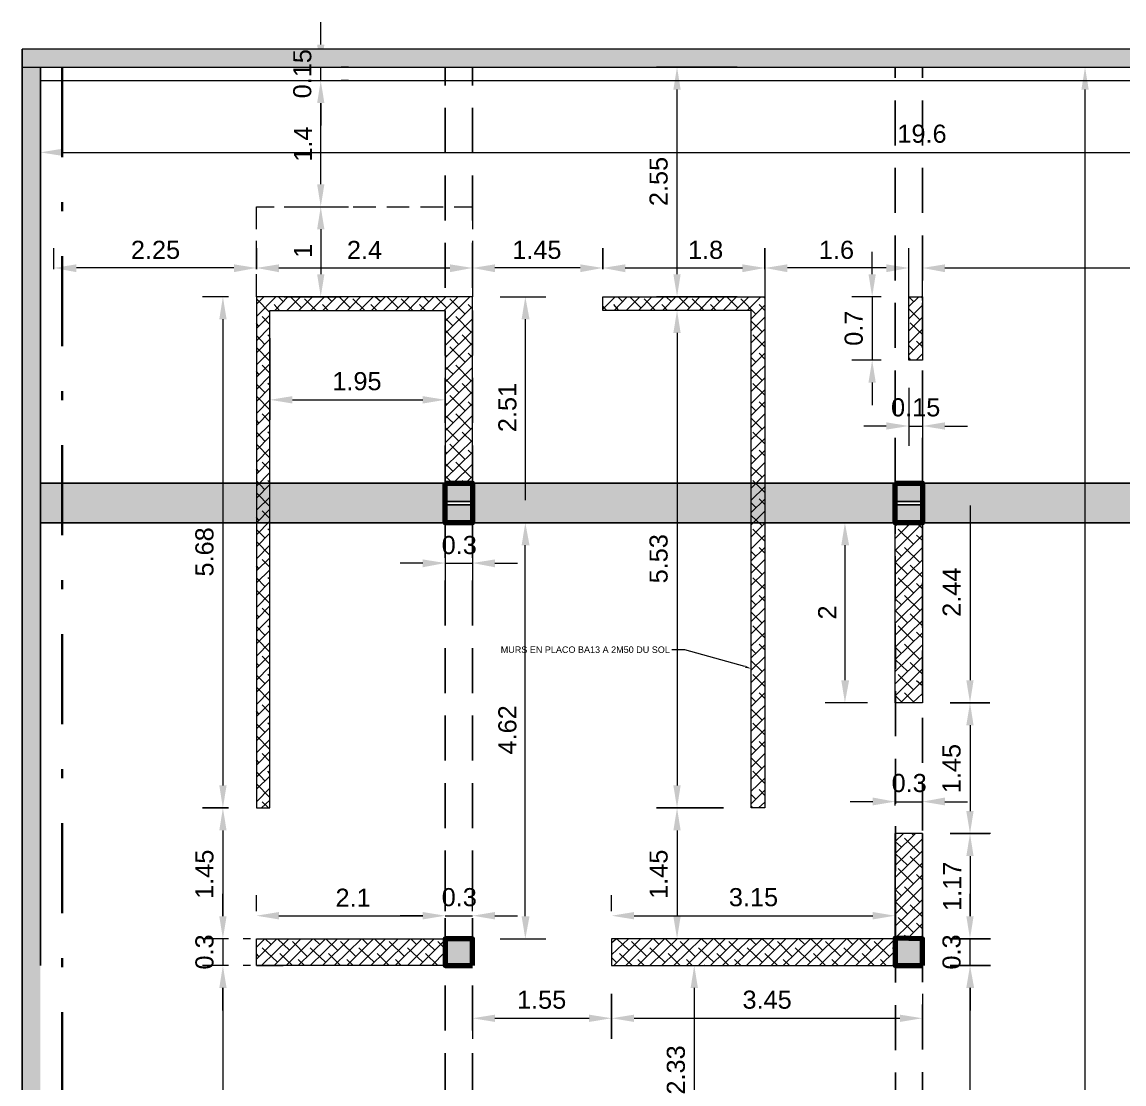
# Model space of a CAD drawing. Header units: metres. Extents: x 9.8 to 52.5, y 3 to 36.6.
# Drawn here: x 9.91 to 22.16, y 24.16 to 35.95 of the extents above; entities that cross this region are included whole.
import ezdxf

# ---------------------------------------------------------------- set-up
doc = ezdxf.new("R2010")
doc.units = ezdxf.units.M
doc.header["$MEASUREMENT"] = 0
doc.linetypes.add('DASHDOTX2', pattern=[2, 1, -0.5, 0, -0.5])
doc.linetypes.add('DASHED', pattern=[0.75, 0.5, -0.25])
doc.layers.add('Layer1', color=210, linetype='DASHDOTX2', lineweight=30)
doc.layers.add('Layer2', color=50, linetype='Continuous', lineweight=80)
for name, color, linetype in [('Layer3', 10, 'DASHED'), ('PDF_A- WALL', 7, 'Continuous'), ('PDF_BETON', 7, 'Continuous'), ('PDF_COTESCONSTRUCTION', 7, 'Continuous'), ('PDF_INTERIORWALL', 7, 'Continuous'), ('PDF_Text', 7, 'Continuous')]:
    doc.layers.add(name, color=color, linetype=linetype)
doc.layers.add('PDF_AA-HATCH', color=7, linetype='Continuous', true_color=0x525252)
doc.styles.add('PDF ArialMT', font='arial.ttf')

msp = doc.modelspace()

# ---------------------------------------------------------------- hatches: boundary and pattern name
h = msp.add_hatch(color=5)
h.dxf.hatch_style = 1
h.paths.add_polyline_path([(14.617, 30.39), (14.617, 30.832), (10.118, 30.832), (10.118, 30.39)])
h = msp.add_hatch(color=5)
h.dxf.hatch_style = 1
h.paths.add_polyline_path([(19.615, 30.39), (19.615, 30.832), (14.919, 30.832), (14.919, 30.39)])
h = msp.add_hatch(color=5)
h.dxf.hatch_style = 1
h.paths.add_polyline_path([(24.614, 30.39), (24.614, 30.832), (19.918, 30.832), (19.918, 30.39)])
at = {"layer": 'PDF_AA-HATCH', "transparency": 33554559}
for points in [[(14.925, 32.901), (14.925, 32.907), (14.919, 32.907), (14.913, 32.901), (14.919, 32.895), (14.925, 32.895)], [(19.621, 30.222), (19.621, 30.227), (19.615, 30.227), (19.61, 30.222), (19.615, 30.216), (19.621, 30.216)], [(19.621, 29.681), (19.621, 29.687), (19.615, 29.687), (19.61, 29.681), (19.615, 29.675), (19.621, 29.675)], [(19.621, 29.14), (19.621, 29.146), (19.615, 29.146), (19.61, 29.14), (19.615, 29.135), (19.621, 29.135)], [(19.621, 28.606), (19.621, 28.611), (19.615, 28.611), (19.61, 28.606), (19.615, 28.6), (19.621, 28.6)], [(19.621, 26.449), (19.621, 26.455), (19.615, 26.455), (19.61, 26.449), (19.615, 26.443), (19.621, 26.443)], [(19.621, 25.909), (19.621, 25.914), (19.615, 25.914), (19.61, 25.909), (19.615, 25.903), (19.621, 25.903)], [(12.652, 25.473), (12.652, 25.478), (12.646, 25.478), (12.64, 25.473), (12.646, 25.467), (12.652, 25.467)], [(13.193, 25.473), (13.193, 25.478), (13.187, 25.478), (13.181, 25.473), (13.187, 25.467), (13.193, 25.467)], [(13.733, 25.473), (13.733, 25.478), (13.727, 25.478), (13.722, 25.473), (13.727, 25.467), (13.733, 25.467)], [(14.268, 25.473), (14.268, 25.478), (14.262, 25.478), (14.256, 25.473), (14.262, 25.467), (14.268, 25.467)], [(16.965, 25.473), (16.965, 25.478), (16.959, 25.478), (16.953, 25.473), (16.959, 25.467), (16.965, 25.467)], [(18.04, 25.473), (18.04, 25.478), (18.034, 25.478), (18.029, 25.473), (18.034, 25.467), (18.04, 25.467)], [(18.581, 25.473), (18.581, 25.478), (18.575, 25.478), (18.569, 25.473), (18.575, 25.467), (18.581, 25.467)], [(19.121, 25.473), (19.121, 25.478), (19.116, 25.478), (19.11, 25.473), (19.116, 25.467), (19.121, 25.467)]]:
    msp.add_hatch(color=256, dxfattribs=at).paths.add_polyline_path(points)

# ---------------------------------------------------------------- linework, layer by layer
for points in [[(19.615, 30.39), (19.615, 31.164)], [(19.918, 30.384), (19.918, 31.043)]]:
    msp.add_lwpolyline(points)
for points in [[(14.617, 30.39), (10.118, 30.39), (10.118, 30.832), (14.617, 30.832)], [(19.615, 30.39), (14.919, 30.39), (14.919, 30.832), (19.615, 30.832)], [(24.614, 30.39), (19.918, 30.39), (19.918, 30.832), (24.614, 30.832)]]:
    msp.add_lwpolyline(points, close=True)
at = {"layer": 'Layer1'}
msp.add_lwpolyline([(10.361, 35.453), (10.361, 6.121)], dxfattribs=at)
at = {"layer": 'Layer2'}
for points in [[(14.617, 30.832), (14.919, 30.832), (14.919, 30.39), (14.617, 30.39), (14.617, 30.832)], [(19.615, 30.832), (19.918, 30.832), (19.918, 30.39), (19.615, 30.39), (19.615, 30.832)], [(14.919, 25.473), (14.919, 25.769), (14.617, 25.769), (14.617, 25.473), (14.919, 25.473)], [(19.918, 25.473), (19.918, 25.769), (19.615, 25.775), (19.615, 25.473), (19.918, 25.473)]]:
    msp.add_lwpolyline(points, dxfattribs=at)
at = {"layer": 'Layer3'}
for points in [[(14.617, 10.499), (14.617, 35.453)], [(14.919, 10.499), (14.919, 35.453)], [(19.517, 11.203), (19.615, 15.94), (19.615, 20.782), (19.621, 25.769), (19.615, 30.832), (19.615, 35.453)], [(19.819, 11.194), (19.918, 15.388), (19.918, 20.788), (19.918, 25.473), (19.918, 30.832), (19.918, 35.453)]]:
    msp.add_lwpolyline(points, dxfattribs=at)
at = {"layer": 'PDF_A- WALL', "lineweight": 5}
msp.add_lwpolyline([(9.914, 35.453), (9.914, 35.65)], dxfattribs=at)
for points in [[(29.915, 35.453), (29.915, 35.65), (9.914, 35.65), (9.914, 35.453)], [(10.118, 35.453), (10.118, 25.473)]]:
    msp.add_lwpolyline(points, close=True, dxfattribs=at)
at = {"layer": 'PDF_AA-HATCH', "lineweight": 18}
for points in [[(12.518, 32.82), (12.6, 32.901)], [(12.518, 32.68), (12.733, 32.901)], [(12.669, 32.727), (12.518, 32.878)], [(12.774, 32.75), (12.716, 32.814)], [(12.722, 32.75), (12.867, 32.901)], [(12.815, 32.849), (12.762, 32.901)], [(12.855, 32.75), (13.007, 32.901)], [(13.018, 32.779), (12.896, 32.901)], [(12.989, 32.75), (13.14, 32.901)], [(13.181, 32.75), (13.053, 32.878)], [(13.123, 32.75), (13.274, 32.901)], [(13.315, 32.75), (13.251, 32.814)], [(13.257, 32.75), (13.408, 32.901)], [(13.355, 32.849), (13.303, 32.901)], [(13.396, 32.75), (13.541, 32.901)], [(13.559, 32.779), (13.437, 32.901)], [(13.53, 32.75), (13.675, 32.901)], [(13.722, 32.75), (13.588, 32.878)], [(13.663, 32.75), (13.815, 32.901)], [(13.855, 32.75), (13.791, 32.814)], [(13.797, 32.75), (13.948, 32.901)], [(13.896, 32.849), (13.838, 32.901)], [(13.931, 32.75), (14.082, 32.901)], [(14.094, 32.779), (13.971, 32.901)], [(14.064, 32.75), (14.216, 32.901)], [(14.256, 32.75), (14.128, 32.878)], [(14.204, 32.75), (14.349, 32.901)], [(14.396, 32.75), (14.332, 32.814)], [(14.338, 32.75), (14.489, 32.901)], [(14.431, 32.849), (14.378, 32.901)], [(14.471, 32.75), (14.622, 32.901)], [(14.634, 32.779), (14.512, 32.901)], [(14.605, 32.75), (14.756, 32.901)], [(14.617, 32.628), (14.89, 32.901)], [(14.838, 32.709), (14.669, 32.878)], [(14.919, 32.767), (14.872, 32.814)], [(16.366, 32.895), (16.372, 32.901)], [(16.366, 32.762), (16.506, 32.901)], [(16.546, 32.75), (16.488, 32.814)], [(16.494, 32.75), (16.639, 32.901)], [(16.587, 32.849), (16.535, 32.901)], [(16.628, 32.75), (16.779, 32.901)], [(16.791, 32.779), (16.669, 32.901)], [(16.762, 32.75), (16.913, 32.901)], [(16.953, 32.75), (16.825, 32.878)], [(16.895, 32.75), (17.046, 32.901)], [(17.087, 32.75), (17.023, 32.814)], [(17.029, 32.75), (17.18, 32.901)], [(17.128, 32.849), (17.07, 32.901)], [(17.163, 32.75), (17.314, 32.901)], [(17.331, 32.779), (17.209, 32.901)], [(17.302, 32.75), (17.447, 32.901)], [(17.494, 32.75), (17.36, 32.878)], [(17.436, 32.75), (17.587, 32.901)], [(17.628, 32.75), (17.564, 32.814)], [(17.569, 32.75), (17.721, 32.901)], [(17.662, 32.849), (17.61, 32.901)], [(17.703, 32.75), (17.854, 32.901)], [(17.866, 32.779), (17.744, 32.901)], [(17.837, 32.75), (17.988, 32.901)], [(18.069, 32.709), (17.901, 32.878)], [(17.971, 32.75), (18.122, 32.901)], [(18.168, 32.75), (18.104, 32.814)], [(18.168, 32.884), (18.151, 32.901)], [(19.767, 32.791), (19.877, 32.901)], [(19.819, 32.849), (19.767, 32.901)], [(19.918, 32.884), (19.9, 32.901)], [(12.518, 32.547), (12.669, 32.698)], [(14.617, 32.494), (14.919, 32.791)], [(16.413, 32.75), (16.366, 32.796)], [(18.017, 32.657), (18.168, 32.808)], [(19.767, 32.657), (19.918, 32.808)], [(19.889, 32.645), (19.767, 32.767)], [(12.547, 32.576), (12.518, 32.605)], [(12.669, 32.593), (12.582, 32.68)], [(14.704, 32.576), (14.617, 32.663)], [(14.617, 32.361), (14.919, 32.657)], [(14.902, 32.512), (14.733, 32.68)], [(18.017, 32.523), (18.168, 32.674)], [(18.139, 32.512), (18.017, 32.628)], [(19.767, 32.523), (19.918, 32.674)], [(19.918, 32.483), (19.784, 32.61)], [(12.518, 32.413), (12.669, 32.564)], [(12.611, 32.372), (12.518, 32.471)], [(12.669, 32.454), (12.646, 32.477)], [(14.768, 32.372), (14.617, 32.529)], [(14.617, 32.221), (14.919, 32.523)], [(14.919, 32.361), (14.803, 32.477)], [(18.017, 32.39), (18.168, 32.541)], [(18.168, 32.343), (18.034, 32.477)], [(19.767, 32.39), (19.918, 32.541)], [(12.518, 32.279), (12.669, 32.43)], [(12.669, 32.186), (12.518, 32.337)], [(14.617, 32.087), (14.919, 32.39)], [(14.838, 32.175), (14.669, 32.343)], [(18.017, 32.256), (18.168, 32.407)], [(19.767, 32.256), (19.918, 32.407)], [(19.819, 32.308), (19.767, 32.361)], [(19.918, 32.343), (19.854, 32.407)], [(12.518, 32.145), (12.669, 32.291)], [(14.617, 31.954), (14.919, 32.256)], [(14.634, 32.238), (14.617, 32.256)], [(14.919, 32.227), (14.872, 32.273)], [(18.017, 32.122), (18.168, 32.273)], [(18.069, 32.175), (18.017, 32.227)], [(18.168, 32.209), (18.104, 32.273)], [(19.79, 32.198), (19.767, 32.227)], [(19.848, 32.198), (19.918, 32.268)], [(12.518, 32.006), (12.669, 32.157)], [(12.669, 32.052), (12.582, 32.14)], [(14.704, 32.041), (14.617, 32.122)], [(14.617, 31.82), (14.919, 32.116)], [(14.902, 31.971), (14.733, 32.14)], [(18.017, 31.989), (18.168, 32.134)], [(18.139, 31.971), (18.017, 32.093)], [(12.547, 32.041), (12.518, 32.07)], [(12.518, 31.872), (12.669, 32.023)], [(14.768, 31.837), (14.617, 31.989)], [(14.617, 31.686), (14.919, 31.983)], [(18.017, 31.849), (18.168, 32)], [(12.611, 31.837), (12.518, 31.93)], [(12.518, 31.739), (12.669, 31.89)], [(12.669, 31.919), (12.646, 31.936)], [(14.617, 31.547), (14.919, 31.849)], [(14.919, 31.82), (14.803, 31.936)], [(18.017, 31.715), (18.168, 31.866)], [(18.168, 31.808), (18.034, 31.936)], [(12.669, 31.646), (12.518, 31.797)], [(12.518, 31.605), (12.669, 31.756)], [(14.634, 31.704), (14.617, 31.721)], [(14.617, 31.413), (14.919, 31.715)], [(14.838, 31.634), (14.669, 31.803)], [(14.919, 31.686), (14.872, 31.733)], [(18.017, 31.582), (18.168, 31.733)], [(18.168, 31.669), (18.104, 31.733)], [(12.518, 31.471), (12.669, 31.622)], [(12.669, 31.512), (12.582, 31.599)], [(14.902, 31.431), (14.733, 31.599)], [(18.069, 31.634), (18.017, 31.686)], [(18.017, 31.448), (18.168, 31.599)], [(12.547, 31.5), (12.518, 31.529)], [(12.518, 31.338), (12.669, 31.483)], [(14.617, 31.279), (14.919, 31.582)], [(14.704, 31.5), (14.617, 31.582)], [(18.139, 31.431), (18.017, 31.553)], [(12.611, 31.297), (12.518, 31.396)], [(12.518, 31.198), (12.669, 31.349)], [(12.669, 31.378), (12.646, 31.396)], [(14.617, 31.146), (14.919, 31.448)], [(14.768, 31.297), (14.617, 31.448)], [(14.919, 31.285), (14.803, 31.396)], [(18.017, 31.314), (18.168, 31.46)], [(18.168, 31.268), (18.034, 31.396)], [(12.669, 31.111), (12.518, 31.262)], [(14.617, 31.012), (14.919, 31.308)], [(14.838, 31.093), (14.669, 31.262)], [(18.017, 31.181), (18.168, 31.326)], [(12.518, 31.064), (12.669, 31.215)], [(14.634, 31.163), (14.617, 31.181)], [(14.617, 30.878), (14.919, 31.175)], [(14.919, 31.152), (14.872, 31.198)], [(18.017, 31.041), (18.168, 31.192)], [(18.069, 31.093), (18.017, 31.146)], [(18.168, 31.134), (18.104, 31.198)], [(12.518, 30.931), (12.669, 31.082)], [(12.547, 30.96), (12.518, 30.989)], [(12.669, 30.977), (12.582, 31.064)], [(14.704, 30.96), (14.617, 31.047)], [(14.704, 30.832), (14.919, 31.041)], [(14.902, 30.896), (14.733, 31.064)], [(18.017, 30.907), (18.168, 31.059)], [(18.139, 30.896), (18.017, 31.012)], [(12.518, 30.797), (12.669, 30.948)], [(12.611, 30.756), (12.518, 30.855)], [(12.669, 30.838), (12.646, 30.861)], [(14.698, 30.832), (14.617, 30.913)], [(14.832, 30.832), (14.803, 30.861)], [(14.843, 30.832), (14.919, 30.907)], [(18.017, 30.774), (18.168, 30.925)], [(18.168, 30.727), (18.034, 30.861)], [(12.518, 30.663), (12.669, 30.814)], [(18.017, 30.64), (18.168, 30.791)], [(12.669, 30.57), (12.518, 30.721)], [(12.518, 30.53), (12.669, 30.675)], [(18.017, 30.506), (18.168, 30.652)], [(18.069, 30.559), (18.017, 30.611)], [(18.168, 30.594), (18.104, 30.657)], [(12.518, 30.39), (12.669, 30.541)], [(12.669, 30.437), (12.582, 30.524)], [(18.017, 30.367), (18.168, 30.518)], [(12.547, 30.419), (12.518, 30.448)], [(12.518, 30.256), (12.669, 30.408)], [(18.139, 30.355), (18.017, 30.471)], [(18.017, 30.233), (18.168, 30.384)], [(19.615, 30.355), (19.656, 30.39)], [(19.615, 30.216), (19.79, 30.39)], [(19.615, 30.082), (19.918, 30.384)], [(19.755, 30.355), (19.714, 30.39)], [(19.918, 30.326), (19.854, 30.39)], [(12.611, 30.222), (12.518, 30.315)], [(12.518, 30.123), (12.669, 30.274)], [(12.669, 30.303), (12.646, 30.32)], [(18.017, 30.099), (18.168, 30.251)], [(18.168, 30.187), (18.034, 30.32)], [(19.615, 29.948), (19.918, 30.251)], [(19.819, 30.152), (19.65, 30.32)], [(19.918, 30.192), (19.854, 30.251)], [(12.669, 30.03), (12.518, 30.181)], [(12.518, 29.989), (12.669, 30.14)], [(12.518, 29.855), (12.669, 30.001)], [(18.017, 29.966), (18.168, 30.117)], [(18.069, 30.018), (18.017, 30.07)], [(18.168, 30.053), (18.104, 30.117)], [(19.615, 29.815), (19.918, 30.117)], [(19.685, 30.018), (19.615, 30.088)], [(19.889, 29.948), (19.72, 30.117)], [(12.547, 29.884), (12.518, 29.913)], [(12.669, 29.896), (12.582, 29.983)], [(18.017, 29.832), (18.168, 29.983)], [(18.139, 29.815), (18.017, 29.937)], [(19.615, 29.681), (19.918, 29.977)], [(19.755, 29.815), (19.615, 29.954)], [(19.918, 29.786), (19.784, 29.919)], [(12.518, 29.722), (12.669, 29.867)], [(12.611, 29.681), (12.518, 29.78)], [(12.669, 29.762), (12.646, 29.78)], [(18.017, 29.698), (18.168, 29.844)], [(18.168, 29.652), (18.034, 29.78)], [(19.685, 29.478), (19.615, 29.547), (19.918, 29.844)], [(19.819, 29.611), (19.65, 29.78)], [(12.518, 29.582), (12.669, 29.733)], [(12.669, 29.495), (12.518, 29.64)], [(18.017, 29.559), (18.168, 29.71)], [(19.615, 29.408), (19.918, 29.71)], [(19.918, 29.652), (19.854, 29.716)], [(12.518, 29.448), (12.669, 29.6)], [(18.017, 29.425), (18.168, 29.576)], [(18.069, 29.478), (18.017, 29.53)], [(18.168, 29.518), (18.104, 29.582)], [(19.615, 29.274), (19.918, 29.576)], [(19.889, 29.414), (19.72, 29.582)], [(12.518, 29.315), (12.669, 29.466)], [(12.669, 29.355), (12.582, 29.443)], [(18.017, 29.292), (18.168, 29.443)], [(18.139, 29.274), (18.017, 29.396)], [(19.615, 29.14), (19.918, 29.443)], [(19.755, 29.274), (19.615, 29.414)], [(12.547, 29.344), (12.518, 29.373)], [(12.518, 29.181), (12.669, 29.332)], [(18.017, 29.158), (18.168, 29.309)], [(19.685, 28.937), (19.615, 29.007), (19.918, 29.303)], [(19.918, 29.245), (19.784, 29.379)], [(12.611, 29.14), (12.518, 29.239)], [(12.518, 29.047), (12.669, 29.193)], [(12.669, 29.222), (12.646, 29.245)], [(18.017, 29.024), (18.168, 29.169)], [(18.168, 29.111), (18.034, 29.245)], [(19.755, 28.739), (19.615, 28.873), (19.918, 29.169)], [(19.819, 29.076), (19.65, 29.245)], [(19.918, 29.111), (19.854, 29.175)], [(12.669, 28.954), (12.518, 29.105)], [(12.518, 28.908), (12.669, 29.059)], [(18.017, 28.89), (18.168, 29.036)], [(18.168, 28.978), (18.104, 29.042)], [(19.615, 28.739), (19.918, 29.036)], [(19.889, 28.873), (19.72, 29.042)], [(12.518, 28.774), (12.669, 28.925)], [(12.669, 28.821), (12.582, 28.908)], [(18.069, 28.937), (18.017, 28.989)], [(18.017, 28.751), (18.168, 28.902)], [(19.615, 28.6), (19.918, 28.902)], [(12.547, 28.803), (12.518, 28.832)], [(12.518, 28.64), (12.669, 28.792)], [(18.139, 28.739), (18.017, 28.856)], [(19.918, 28.71), (19.784, 28.838)], [(12.611, 28.606), (12.518, 28.699)], [(12.518, 28.507), (12.669, 28.658)], [(12.669, 28.687), (12.646, 28.704)], [(18.017, 28.617), (18.168, 28.768)], [(18.168, 28.571), (18.034, 28.704)], [(19.615, 28.466), (19.918, 28.768)], [(19.819, 28.536), (19.65, 28.704)], [(12.669, 28.414), (12.518, 28.565)], [(18.017, 28.484), (18.168, 28.635)], [(19.674, 28.391), (19.918, 28.635)], [(19.918, 28.577), (19.854, 28.635)], [(12.518, 28.373), (12.669, 28.524)], [(18.017, 28.35), (18.168, 28.501)], [(18.069, 28.402), (18.017, 28.454)], [(18.168, 28.437), (18.104, 28.501)], [(19.685, 28.402), (19.615, 28.472)], [(19.831, 28.391), (19.72, 28.501)], [(19.807, 28.391), (19.918, 28.495)], [(12.518, 28.239), (12.669, 28.385)], [(12.547, 28.268), (12.518, 28.298)], [(12.669, 28.28), (12.582, 28.367)], [(18.017, 28.216), (18.168, 28.361)], [(18.139, 28.199), (18.017, 28.321)], [(12.518, 28.1), (12.669, 28.251)], [(12.669, 28.146), (12.646, 28.164)], [(18.017, 28.077), (18.168, 28.228)], [(18.168, 28.036), (18.034, 28.164)], [(12.611, 28.065), (12.518, 28.158)], [(12.518, 27.966), (12.669, 28.117)], [(18.017, 27.943), (18.168, 28.094)], [(12.669, 27.873), (12.518, 28.024)], [(12.518, 27.833), (12.669, 27.984)], [(18.017, 27.809), (18.168, 27.96)], [(18.168, 27.896), (18.104, 27.96)], [(12.518, 27.699), (12.669, 27.85)], [(12.669, 27.74), (12.582, 27.827)], [(18.069, 27.862), (18.017, 27.914)], [(18.017, 27.676), (18.168, 27.827)], [(12.547, 27.728), (12.518, 27.757)], [(12.518, 27.565), (12.669, 27.71)], [(18.139, 27.658), (18.017, 27.78)], [(18.017, 27.542), (18.168, 27.693)], [(12.611, 27.524), (12.518, 27.623)], [(12.518, 27.431), (12.669, 27.577)], [(12.669, 27.606), (12.646, 27.629)], [(18.017, 27.408), (18.168, 27.554)], [(18.168, 27.495), (18.034, 27.629)], [(12.669, 27.338), (12.518, 27.49)], [(12.518, 27.292), (12.669, 27.443)], [(18.168, 27.362), (18.104, 27.426)], [(12.576, 27.222), (12.669, 27.309)], [(18.017, 27.269), (18.168, 27.42)], [(18.069, 27.321), (18.017, 27.373)], [(12.652, 27.222), (12.582, 27.292)], [(18.04, 27.222), (18.017, 27.24)], [(18.098, 27.222), (18.168, 27.286)], [(19.685, 26.786), (19.615, 26.85), (19.708, 26.937)], [(19.755, 26.583), (19.615, 26.717), (19.842, 26.937)], [(19.819, 26.92), (19.801, 26.937)], [(19.615, 26.583), (19.918, 26.879)], [(19.889, 26.717), (19.72, 26.885)], [(19.615, 26.449), (19.918, 26.746)], [(19.615, 26.31), (19.918, 26.612)], [(19.918, 26.554), (19.784, 26.682)], [(19.615, 26.176), (19.918, 26.478)], [(19.819, 26.379), (19.65, 26.548)], [(19.918, 26.42), (19.854, 26.484)], [(19.615, 26.042), (19.918, 26.345)], [(19.889, 26.176), (19.72, 26.345)], [(19.685, 26.246), (19.615, 26.315)], [(19.615, 25.909), (19.918, 26.205)], [(19.755, 26.042), (19.615, 26.182)], [(19.918, 26.013), (19.784, 26.147)], [(19.621, 25.769), (19.615, 25.775), (19.918, 26.071)], [(19.819, 25.839), (19.65, 26.007)], [(19.749, 25.769), (19.918, 25.938)], [(19.918, 25.88), (19.854, 25.943)], [(12.518, 25.676), (12.611, 25.769)], [(12.518, 25.542), (12.745, 25.769)], [(12.576, 25.473), (12.879, 25.769)], [(12.681, 25.705), (12.617, 25.769)], [(12.716, 25.473), (13.012, 25.769)], [(12.885, 25.641), (12.751, 25.769)], [(12.85, 25.473), (13.146, 25.769)], [(13.082, 25.571), (12.919, 25.74)], [(12.983, 25.473), (13.286, 25.769)], [(13.117, 25.473), (13.419, 25.769)], [(13.222, 25.705), (13.158, 25.769)], [(13.251, 25.473), (13.553, 25.769)], [(13.419, 25.641), (13.291, 25.769)], [(13.384, 25.473), (13.687, 25.769)], [(13.623, 25.571), (13.454, 25.74)], [(13.524, 25.473), (13.82, 25.769)], [(13.658, 25.473), (13.954, 25.769)], [(13.756, 25.705), (13.692, 25.769)], [(13.791, 25.473), (14.094, 25.769)], [(13.96, 25.641), (13.832, 25.769)], [(13.925, 25.473), (14.227, 25.769)], [(14.163, 25.571), (13.995, 25.74)], [(14.059, 25.473), (14.361, 25.769)], [(14.198, 25.473), (14.495, 25.769)], [(14.297, 25.705), (14.233, 25.769)], [(14.332, 25.473), (14.617, 25.757)], [(14.5, 25.641), (14.367, 25.769)], [(14.617, 25.659), (14.535, 25.74)], [(16.465, 25.723), (16.517, 25.769)], [(16.465, 25.589), (16.651, 25.769)], [(16.488, 25.473), (16.785, 25.769)], [(16.657, 25.641), (16.523, 25.769)], [(16.622, 25.473), (16.918, 25.769)], [(16.855, 25.571), (16.686, 25.74)], [(16.756, 25.473), (17.052, 25.769)], [(16.889, 25.473), (17.192, 25.769)], [(16.994, 25.705), (16.93, 25.769)], [(17.023, 25.473), (17.325, 25.769)], [(17.192, 25.641), (17.064, 25.769)], [(17.157, 25.473), (17.459, 25.769)], [(17.395, 25.571), (17.227, 25.74)], [(17.296, 25.473), (17.593, 25.769)], [(17.43, 25.473), (17.726, 25.769)], [(17.529, 25.705), (17.465, 25.769)], [(17.564, 25.473), (17.866, 25.769)], [(17.732, 25.641), (17.604, 25.769)], [(17.697, 25.473), (18, 25.769)], [(17.936, 25.571), (17.767, 25.74)], [(17.831, 25.473), (18.133, 25.769)], [(17.965, 25.473), (18.267, 25.769)], [(18.069, 25.705), (18.005, 25.769)], [(18.104, 25.473), (18.401, 25.769)], [(18.273, 25.641), (18.139, 25.769)], [(18.238, 25.473), (18.534, 25.769)], [(18.47, 25.571), (18.308, 25.74)], [(18.372, 25.473), (18.674, 25.769)], [(18.505, 25.473), (18.808, 25.769)], [(18.61, 25.705), (18.546, 25.769)], [(18.639, 25.473), (18.941, 25.769)], [(18.808, 25.641), (18.68, 25.769)], [(18.773, 25.473), (19.075, 25.769)], [(19.011, 25.571), (18.842, 25.74)], [(18.912, 25.473), (19.209, 25.769)], [(19.046, 25.473), (19.342, 25.769)], [(19.145, 25.705), (19.081, 25.769)], [(19.18, 25.473), (19.482, 25.769)], [(19.348, 25.641), (19.22, 25.769)], [(19.313, 25.473), (19.615, 25.769)], [(19.552, 25.571), (19.383, 25.74)], [(19.755, 25.769), (19.72, 25.81)], [(19.883, 25.769), (19.918, 25.804)], [(12.547, 25.571), (12.518, 25.601)], [(12.751, 25.508), (12.582, 25.67)], [(12.919, 25.473), (12.78, 25.606)], [(13.286, 25.508), (13.117, 25.67)], [(13.454, 25.473), (13.32, 25.606)], [(13.826, 25.508), (13.658, 25.67)], [(13.995, 25.473), (13.861, 25.606)], [(14.367, 25.508), (14.198, 25.67)], [(14.535, 25.473), (14.396, 25.606)], [(14.466, 25.473), (14.617, 25.624)], [(16.692, 25.473), (16.552, 25.606)], [(17.058, 25.508), (16.889, 25.67)], [(17.227, 25.473), (17.093, 25.606)], [(17.599, 25.508), (17.43, 25.67)], [(17.767, 25.473), (17.633, 25.606)], [(18.139, 25.508), (17.971, 25.67)], [(18.308, 25.473), (18.168, 25.606)], [(18.674, 25.508), (18.505, 25.67)], [(18.842, 25.473), (18.709, 25.606)], [(19.214, 25.508), (19.046, 25.67)], [(19.383, 25.473), (19.249, 25.606)], [(19.447, 25.473), (19.615, 25.635)], [(19.615, 25.641), (19.586, 25.67)], [(13.053, 25.473), (12.983, 25.537)], [(13.594, 25.473), (13.524, 25.537)], [(14.128, 25.473), (14.064, 25.537)], [(14.617, 25.519), (14.599, 25.537)], [(14.599, 25.473), (14.617, 25.49)], [(16.517, 25.508), (16.465, 25.56)], [(16.825, 25.473), (16.756, 25.537)], [(17.36, 25.473), (17.296, 25.537)], [(17.5, 25.473), (17.494, 25.473)], [(17.901, 25.473), (17.831, 25.537)], [(18.441, 25.473), (18.372, 25.537)], [(18.982, 25.473), (18.912, 25.537)], [(19.517, 25.473), (19.453, 25.537)], [(19.586, 25.473), (19.615, 25.502)]]:
    msp.add_lwpolyline(points, dxfattribs=at)
at = {"layer": 'PDF_BETON', "lineweight": 25}
for points in [[(14.617, 30.628), (14.617, 30.832), (14.919, 30.832), (14.919, 30.628)], [(19.615, 30.628), (19.615, 30.832), (19.918, 30.832), (19.918, 30.628)], [(14.617, 30.39), (14.617, 30.588), (14.919, 30.588), (14.919, 30.39)], [(19.615, 30.39), (19.615, 30.588), (19.918, 30.588), (19.918, 30.39)], [(14.617, 25.473), (14.617, 25.769), (14.919, 25.769), (14.919, 25.473)], [(19.615, 25.473), (19.615, 25.769), (19.918, 25.769), (19.918, 25.473)]]:
    msp.add_lwpolyline(points, close=True, dxfattribs=at)
at = {"layer": 'PDF_BETON', "transparency": 33554559}
for points in [[(14.617, 30.832), (14.617, 30.628), (14.919, 30.832)], [(14.617, 30.628), (14.919, 30.832), (14.919, 30.628)], [(19.615, 30.832), (19.615, 30.628), (19.918, 30.832)], [(19.615, 30.628), (19.918, 30.832), (19.918, 30.628)], [(14.617, 30.588), (14.617, 30.39), (14.919, 30.588)], [(14.617, 30.39), (14.919, 30.588), (14.919, 30.39)], [(19.615, 30.588), (19.615, 30.39), (19.918, 30.588)], [(19.615, 30.39), (19.918, 30.588), (19.918, 30.39)], [(14.617, 25.769), (14.617, 25.473), (14.919, 25.769)], [(14.617, 25.473), (14.919, 25.769), (14.919, 25.473)], [(19.615, 25.769), (19.615, 25.473), (19.918, 25.769)], [(19.615, 25.473), (19.918, 25.769), (19.918, 25.473)]]:
    msp.add_solid(points, dxfattribs=at)
at = {"layer": 'PDF_COTESCONSTRUCTION', "lineweight": 5}
for points in [[(13.233, 35.703), (13.233, 35.953)], [(13.233, 35.302), (13.233, 35.453)], [(13.541, 35.453), (13.46, 35.453)], [(17.86, 35.453), (16.965, 35.453)], [(20.575, 35.453), (21.952, 35.453)], [(10.118, 35.139), (10.118, 34.279)], [(17.192, 33.151), (17.192, 35.203)], [(21.725, 6.099), (21.725, 35.203)], [(13.233, 34.151), (13.233, 35.052), (13.233, 34.802)], [(10.368, 34.505), (29.468, 34.505)], [(12.826, 33.901), (13.46, 33.901), (13.541, 33.901)], [(13.233, 33.651), (13.233, 33.151)], [(10.269, 33.209), (10.269, 33.442)], [(18.168, 33.209), (18.168, 33.442), (18.168, 32.86)], [(19.767, 32.86), (19.767, 33.442)], [(19.918, 32.86), (19.918, 33.442)], [(19.36, 33.151), (19.36, 33.401)], [(12.268, 33.221), (10.519, 33.221)], [(12.768, 33.221), (14.669, 33.221)], [(16.116, 33.221), (15.169, 33.221)], [(16.616, 33.221), (17.918, 33.221)], [(19.517, 33.221), (18.418, 33.221)], [(20.168, 33.221), (29.392, 33.221)], [(12.21, 32.901), (11.92, 32.901)], [(12.826, 32.901), (13.46, 32.901)], [(15.227, 32.901), (15.733, 32.901)], [(17.86, 32.901), (16.965, 32.901)], [(19.459, 32.901), (19.133, 32.901)], [(19.36, 32.901), (19.36, 32.198)], [(17.709, 32.75), (16.965, 32.75)], [(12.146, 32.651), (12.146, 27.472)], [(15.506, 32.651), (15.506, 30.64)], [(17.192, 32.5), (17.192, 27.472)], [(12.669, 32.442), (12.669, 31.535)], [(14.617, 32.442), (14.617, 31.535)], [(19.459, 32.198), (19.133, 32.198)], [(19.36, 31.948), (19.36, 31.698)], [(19.767, 31.89), (19.767, 31.245)], [(19.918, 31.89), (19.918, 31.245)], [(12.919, 31.756), (14.367, 31.756)], [(19.517, 31.465), (19.267, 31.465)], [(19.767, 31.465), (19.918, 31.465)], [(20.168, 31.465), (20.418, 31.465)], [(20.226, 30.832), (20.668, 30.832)], [(20.447, 30.582), (20.447, 28.64)], [(19.307, 30.39), (18.837, 30.39)], [(15.506, 26.019), (15.506, 30.14)], [(19.057, 30.14), (19.057, 28.64)], [(14.617, 30.082), (14.617, 29.716)], [(14.919, 30.082), (14.919, 29.716)], [(14.367, 29.943), (14.117, 29.943)], [(14.617, 29.943), (14.919, 29.943)], [(15.169, 29.943), (15.419, 29.943)], [(19.307, 28.391), (18.837, 28.391)], [(20.447, 28.141), (20.447, 27.187)], [(19.615, 27.251), (19.615, 27.519)], [(19.918, 27.251), (19.918, 27.519)], [(19.366, 27.292), (19.116, 27.292)], [(19.615, 27.292), (19.918, 27.292)], [(20.168, 27.292), (20.418, 27.292)], [(12.146, 26.972), (12.146, 26.019), (12.146, 26.269)], [(17.192, 26.972), (17.192, 26.019)], [(20.673, 26.937), (20.226, 26.937), (20.668, 26.937)], [(20.447, 26.687), (20.447, 26.019), (20.447, 26.269)], [(12.518, 26.077), (12.518, 26.252)], [(14.919, 26.077), (14.919, 26.252)], [(16.465, 26.077), (16.465, 26.252)], [(19.615, 26.077), (19.615, 26.252)], [(12.768, 26.025), (14.367, 26.025), (14.117, 26.025)], [(14.617, 26.025), (14.919, 26.025)], [(15.169, 26.025), (15.419, 26.025)], [(16.715, 26.025), (19.366, 26.025)], [(12.21, 25.769), (11.92, 25.769)], [(12.146, 25.769), (12.146, 25.473)], [(12.454, 25.769), (12.373, 25.769)], [(15.227, 25.769), (15.733, 25.769)], [(17.709, 25.769), (16.965, 25.769)], [(20.447, 25.473), (20.447, 25.769)], [(12.21, 25.473), (11.92, 25.473)], [(12.454, 25.473), (12.373, 25.473)], [(17.227, 25.473), (17.61, 25.473)], [(12.146, 24.973), (12.146, 25.223), (12.146, 20.892), (12.146, 21.142)], [(17.383, 25.223), (17.383, 23.392), (17.383, 23.642)], [(20.447, 21.439), (20.447, 25.223), (20.447, 24.973)], [(14.919, 25.159), (14.919, 24.659)], [(19.918, 25.159), (19.918, 24.659)], [(15.169, 24.886), (16.215, 24.886)], [(16.715, 24.886), (19.668, 24.886)]]:
    msp.add_lwpolyline(points, dxfattribs=at)
for points in [[(13.46, 35.302), (13.541, 35.302)], [(12.518, 33.442), (12.518, 33.209)], [(14.919, 33.442), (14.919, 33.209)], [(16.366, 33.442), (16.366, 33.209)], [(15.733, 30.39), (15.227, 30.39)], [(20.668, 28.391), (20.226, 28.391)], [(11.92, 27.222), (12.21, 27.222)], [(16.965, 27.222), (17.709, 27.222)], [(14.617, 26.252), (14.617, 26.077)], [(20.673, 25.769), (20.226, 25.769)], [(20.673, 25.473), (20.226, 25.473)], [(16.465, 24.659), (16.465, 25.159)]]:
    msp.add_lwpolyline(points, close=True, dxfattribs=at)
at = {"layer": 'PDF_COTESCONSTRUCTION', "transparency": 33554559}
for points in [[(13.193, 35.703), (13.274, 35.703), (13.233, 35.453)], [(17.151, 35.203), (17.232, 35.203), (17.192, 35.453)], [(21.685, 35.203), (21.766, 35.203), (21.725, 35.453)], [(13.193, 35.052), (13.274, 35.052), (13.233, 35.302)], [(13.193, 35.052), (13.274, 35.052), (13.233, 35.302)], [(10.368, 34.546), (10.368, 34.465), (10.118, 34.505)], [(13.193, 34.151), (13.274, 34.151), (13.233, 33.901)], [(13.193, 33.651), (13.274, 33.651), (13.233, 33.901)], [(10.519, 33.261), (10.519, 33.174), (10.269, 33.221)], [(12.268, 33.261), (12.268, 33.174), (12.518, 33.221)], [(12.768, 33.261), (12.768, 33.174), (12.518, 33.221)], [(14.669, 33.261), (14.669, 33.174), (14.919, 33.221)], [(15.169, 33.261), (15.169, 33.174), (14.919, 33.221)], [(16.116, 33.261), (16.116, 33.174), (16.366, 33.221)], [(16.616, 33.261), (16.616, 33.174), (16.366, 33.221)], [(17.918, 33.261), (17.918, 33.174), (18.168, 33.221)], [(18.418, 33.261), (18.418, 33.174), (18.168, 33.221)], [(19.517, 33.261), (19.517, 33.174), (19.767, 33.221)], [(20.168, 33.261), (20.168, 33.174), (19.918, 33.221)], [(13.193, 33.151), (13.274, 33.151), (13.233, 32.901)], [(17.151, 33.151), (17.232, 33.151), (17.192, 32.901)], [(19.319, 33.151), (19.4, 33.151), (19.36, 32.901)], [(12.106, 32.651), (12.187, 32.651), (12.146, 32.901)], [(15.465, 32.651), (15.553, 32.651), (15.506, 32.901)], [(17.151, 32.5), (17.232, 32.5), (17.192, 32.75)], [(19.319, 31.948), (19.4, 31.948), (19.36, 32.198)], [(12.919, 31.797), (12.919, 31.715), (12.669, 31.756)], [(14.367, 31.797), (14.367, 31.715), (14.617, 31.756)], [(19.517, 31.506), (19.517, 31.425), (19.767, 31.465)], [(20.168, 31.506), (20.168, 31.425), (19.918, 31.465)], [(20.406, 30.582), (20.487, 30.582), (20.447, 30.832)], [(15.465, 30.64), (15.553, 30.64), (15.506, 30.39)], [(15.465, 30.14), (15.553, 30.14), (15.506, 30.39)], [(19.017, 30.14), (19.104, 30.14), (19.057, 30.39)], [(14.367, 29.983), (14.367, 29.896), (14.617, 29.943)], [(15.169, 29.983), (15.169, 29.896), (14.919, 29.943)], [(19.017, 28.64), (19.104, 28.64), (19.057, 28.391)], [(20.406, 28.64), (20.487, 28.64), (20.447, 28.391)], [(20.406, 28.141), (20.487, 28.141), (20.447, 28.391)], [(12.106, 27.472), (12.187, 27.472), (12.146, 27.222)], [(17.151, 27.472), (17.232, 27.472), (17.192, 27.222)], [(19.366, 27.338), (19.366, 27.251), (19.615, 27.292)], [(20.168, 27.338), (20.168, 27.251), (19.918, 27.292)], [(12.106, 26.972), (12.187, 26.972), (12.146, 27.222)], [(17.151, 26.972), (17.232, 26.972), (17.192, 27.222)], [(20.406, 27.187), (20.487, 27.187), (20.447, 26.937)], [(20.406, 26.687), (20.487, 26.687), (20.447, 26.937)], [(12.106, 26.019), (12.187, 26.019), (12.146, 25.769)], [(12.106, 26.019), (12.187, 26.019), (12.146, 25.769)], [(12.768, 26.066), (12.768, 25.984), (12.518, 26.025)], [(14.367, 26.066), (14.367, 25.984), (14.617, 26.025)], [(14.367, 26.066), (14.367, 25.984), (14.617, 26.025)], [(15.169, 26.066), (15.169, 25.984), (14.919, 26.025)], [(15.465, 26.019), (15.553, 26.019), (15.506, 25.769)], [(16.715, 26.066), (16.715, 25.984), (16.465, 26.025)], [(17.151, 26.019), (17.232, 26.019), (17.192, 25.769)], [(19.366, 26.066), (19.366, 25.984), (19.615, 26.025)], [(20.406, 26.019), (20.487, 26.019), (20.447, 25.769)], [(20.406, 26.019), (20.487, 26.019), (20.447, 25.769)], [(12.106, 25.223), (12.187, 25.223), (12.146, 25.473)], [(12.106, 25.223), (12.187, 25.223), (12.146, 25.473)], [(17.343, 25.223), (17.424, 25.223), (17.383, 25.473)], [(20.406, 25.223), (20.487, 25.223), (20.447, 25.473)], [(20.406, 25.223), (20.493, 25.223), (20.447, 25.473)], [(15.169, 24.926), (15.169, 24.845), (14.919, 24.886)], [(16.215, 24.926), (16.215, 24.845), (16.465, 24.886)], [(16.715, 24.926), (16.715, 24.845), (16.465, 24.886)], [(19.668, 24.926), (19.668, 24.845), (19.918, 24.886)]]:
    msp.add_solid(points, dxfattribs=at)
at = {"layer": 'PDF_INTERIORWALL', "lineweight": 5}
for points in [[(46.4, 35.65), (9.914, 35.65), (9.914, 5.652), (20.266, 5.652)], [(39.599, 30.018), (39.599, 35.65), (9.914, 35.65)], [(10.118, 5.652), (10.118, 7.849), (10.118, 5.652), (9.914, 5.652), (9.914, 35.453), (39.599, 35.453), (46.4, 35.453)], [(10.118, 35.302), (29.642, 35.302)], [(12.518, 33.651), (12.518, 33.901), (12.716, 33.901)], [(12.844, 33.901), (13.094, 33.901)], [(13.216, 33.901), (13.466, 33.901)], [(13.594, 33.901), (13.844, 33.901)], [(13.966, 33.901), (14.216, 33.901)], [(14.343, 33.901), (14.593, 33.901)], [(14.716, 33.901), (14.919, 33.901), (14.919, 33.651)], [(12.518, 33.273), (12.518, 33.523)], [(14.919, 33.523), (14.919, 33.273)], [(12.518, 32.901), (12.518, 33.151)], [(14.919, 33.151), (14.919, 32.901)], [(14.919, 30.39), (14.919, 32.901), (12.518, 32.901), (12.518, 27.222), (12.669, 27.222), (12.669, 32.75), (14.617, 32.75), (14.617, 30.39), (14.919, 30.39), (14.919, 30.832)], [(19.615, 28.391), (19.615, 30.832), (19.918, 30.832), (19.918, 30.39), (19.918, 28.391)], [(19.615, 30.39), (19.918, 30.39)], [(19.918, 30.233), (19.918, 28.391), (19.615, 28.391), (19.615, 30.233)], [(17.947, 28.792), (17.279, 28.978), (17.134, 28.978)], [(19.615, 25.769), (16.465, 25.769), (16.465, 25.473), (19.615, 25.473), (19.918, 25.473), (19.918, 26.937), (19.918, 25.769)], [(19.918, 26.937), (19.615, 26.937)], [(14.919, 25.473), (12.518, 25.473), (12.518, 25.769), (14.919, 25.769)], [(12.518, 25.473), (12.815, 25.473)]]:
    msp.add_lwpolyline(points, dxfattribs=at)
for points in [[(18.017, 32.75), (16.366, 32.75), (16.366, 32.901), (18.168, 32.901), (18.168, 27.222), (18.017, 27.222)], [(19.918, 32.198), (19.767, 32.198), (19.767, 32.901), (19.918, 32.901)], [(14.617, 30.832), (14.919, 30.832), (14.919, 30.39), (14.617, 30.39)], [(19.615, 25.769), (19.615, 26.937)]]:
    msp.add_lwpolyline(points, close=True, dxfattribs=at)
at = {"layer": 'PDF_INTERIORWALL', "transparency": 33554559}
for points in [[(29.915, 35.65), (9.914, 35.65), (29.915, 35.453)], [(9.914, 35.65), (29.915, 35.453), (9.914, 35.453)], [(10.118, 35.453), (9.914, 35.453), (10.118, 5.652)], [(9.914, 35.453), (10.118, 5.652), (9.914, 5.652)], [(17.953, 28.803), (18.017, 28.768), (17.947, 28.78)]]:
    msp.add_solid(points, dxfattribs=at)

# ---------------------------------------------------------------- texts
at = {"layer": 'PDF_Text', "attachment_point": 4, "rotation": 90, "style": 'PDF ArialMT'}
for s, insert, char_height in [('0.15', (13.029, 35.105), 0.2012), ('1.4', (13.035, 34.402), 0.2012), ('2.55', (16.988, 33.908), 0.2012), ('1', (13.035, 33.333), 0.201), ('0.7', (19.156, 32.356), 0.2012), ('2.51', (15.308, 31.397), 0.2012), ('5.68', (11.942, 29.793), 0.2012), ('5.53', (16.988, 29.717), 0.2012), ('2.44', (20.243, 29.345), 0.2012), ('2', (18.86, 29.316), 0.201), ('4.62', (15.308, 27.816), 0.2012), ('1.45', (20.243, 27.386), 0.2012), ('1.45', (11.942, 26.212), 0.2012), ('1.45', (16.988, 26.212), 0.2012), ('1.17', (20.249, 26.078), 0.2012), ('0.3', (11.942, 25.427), 0.2012), ('0.3', (20.243, 25.427), 0.2012), ('2.33', (17.18, 24.038), 0.2012)]:
    msp.add_mtext(s, dxfattribs=dict(at, insert=insert, char_height=char_height))
at = {"layer": 'PDF_Text', "attachment_point": 4, "style": 'PDF ArialMT'}
for s, insert, char_height in [('19.6', (19.64, 34.711), 0.2012), ('2.25', (11.124, 33.421), 0.2012), ('2.4', (13.524, 33.421), 0.2012), ('1.45', (15.361, 33.421), 0.2012), ('1.8', (17.314, 33.421), 0.2012), ('1.6', (18.768, 33.421), 0.2012), ('1.95', (13.362, 31.962), 0.2012), ('0.15', (19.57, 31.671), 0.2012), ('0.3', (14.577, 30.142), 0.2012), ('MURS EN PLACO BA13 A 2M50 DU SOL', (15.233, 28.98), 0.07182), ('0.3', (19.576, 27.498), 0.2012), ('2.1', (13.397, 26.225), 0.2012), ('0.3', (14.577, 26.23), 0.2012), ('3.15', (17.768, 26.23), 0.2012), ('1.55', (15.414, 25.091), 0.2012), ('3.45', (17.919, 25.091), 0.2012)]:
    msp.add_mtext(s, dxfattribs=dict(at, insert=insert, char_height=char_height))

doc.saveas('drawing.dxf')
